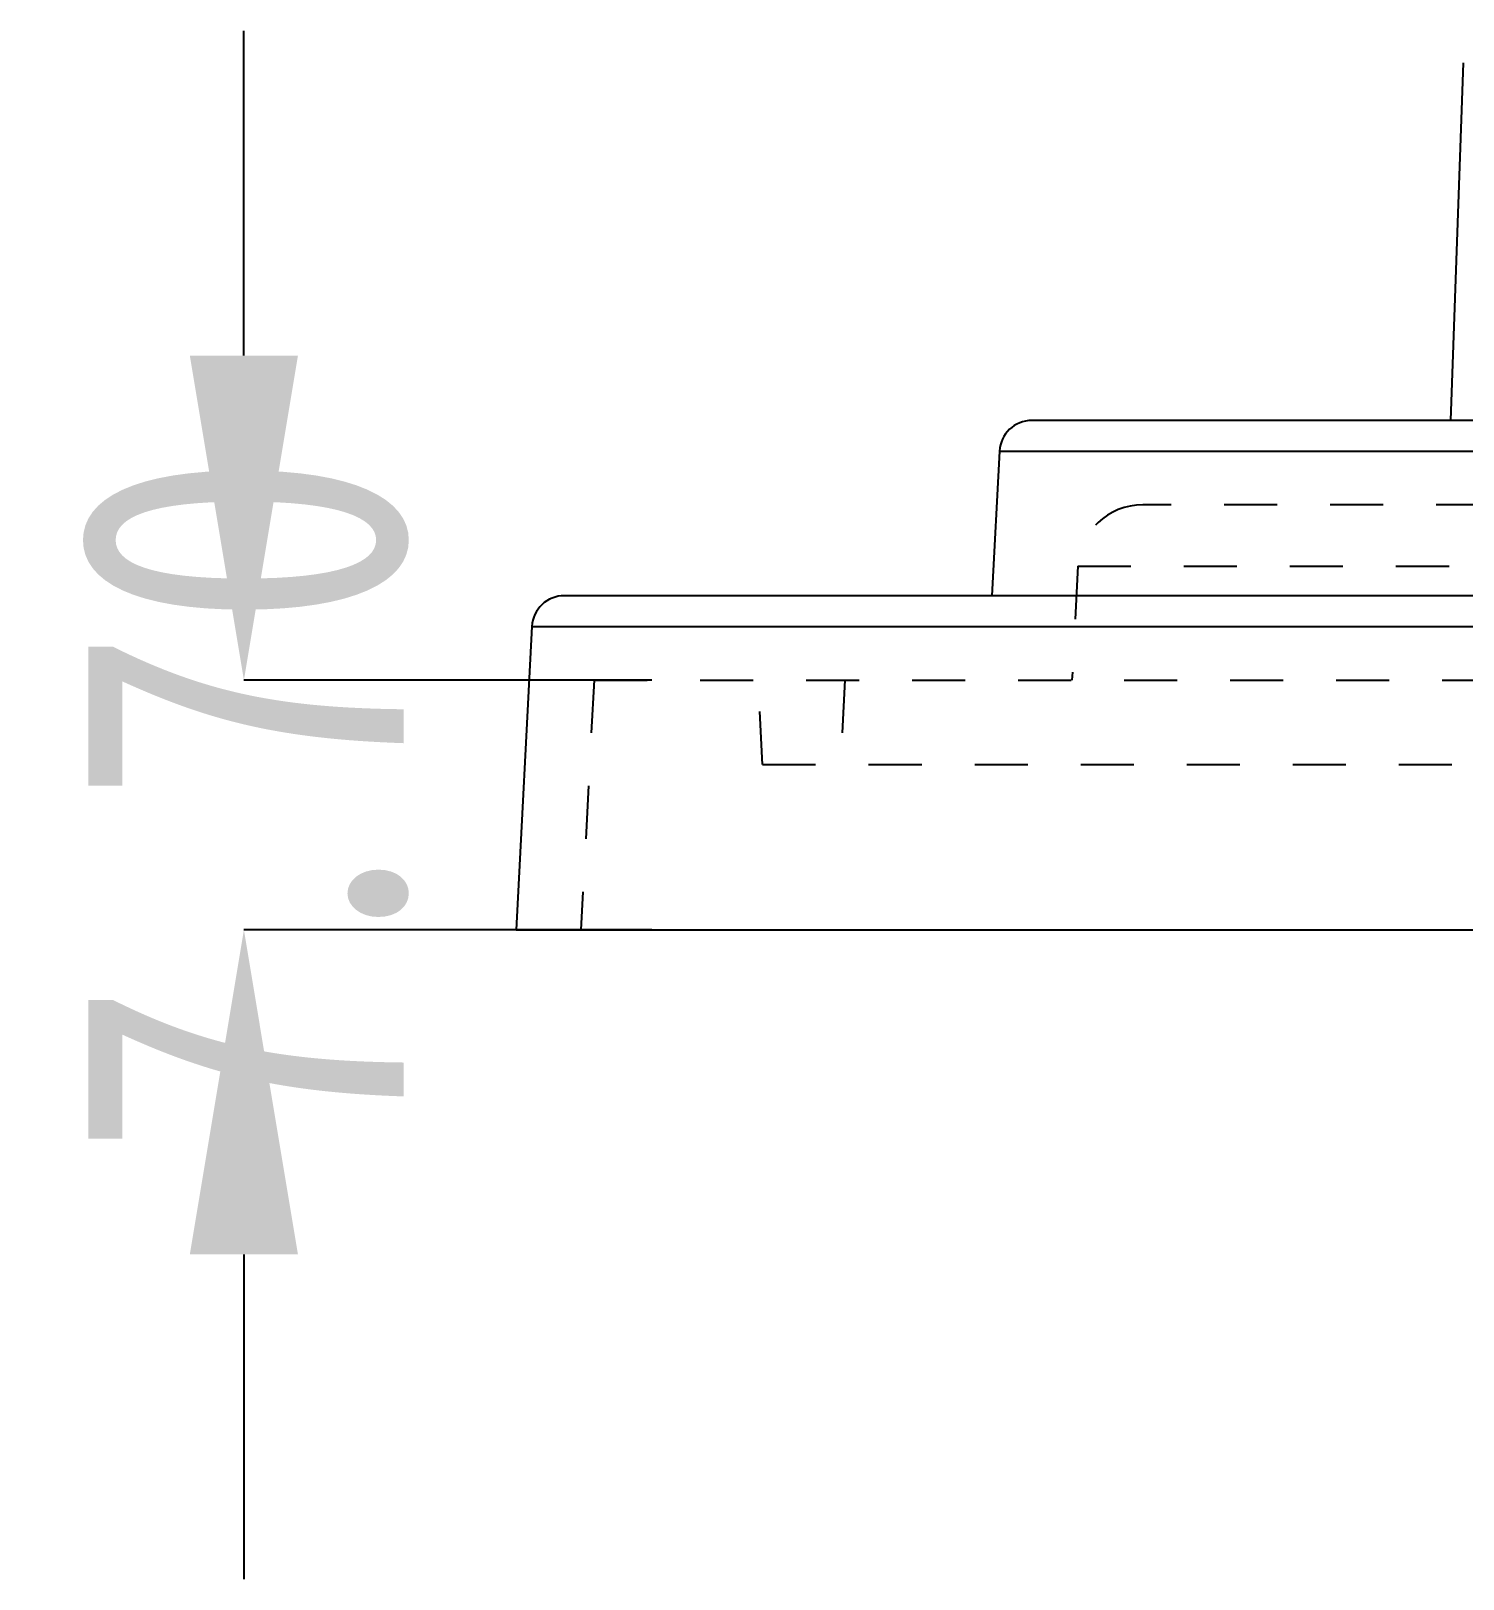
# Model space of a CAD drawing. Header units: millimetres. Extents: x 547 to 3706, y -10485 to 2068.
# Drawn here: x 1120.28 to 1164.41, y 1343.38 to 1391.08 of the extents above; entities that cross this region are included whole.
import ezdxf

# ---------------------------------------------------------------- set-up
doc = ezdxf.new("R2010")
doc.units = ezdxf.units.MM
doc.header["$LTSCALE"] = 16.335
doc.header["$PDMODE"] = 3
doc.header["$PDSIZE"] = 0.3125
doc.linetypes.add('HIDDEN', pattern=[0.2, 0.1, -0.1])
doc.layers.get('0').update_dxf_attribs({"linetype": 'CONTINUOUS'})
doc.layers.get('Defpoints').update_dxf_attribs({"linetype": 'CONTINUOUS'})
doc.layers.add('DEFAULT_2', color=8, linetype='HIDDEN')
doc.styles.get("Standard").update_dxf_attribs({"font": 'txt', "width": 0.8})
doc.dimstyles.new('11', dxfattribs={"dimtxt": 10, "dimasz": 10, "dimexe": 0, "dimexo": 0, "dimgap": 0, "dimtad": 0, "dimzin": 0, "dimdsep": 46, "dimtxsty": 'Standard', "dimcen": 0, "dimclrd": 4, "dimclre": 4, "dimclrt": 6, "dimazin": 0, "dimtfac": 1, "dimtofl": 0, "dimtmove": 0, "dimatfit": 3, "dimfxl": 0, "dimtolj": 1, "dimtzin": 0, "dimarcsym": 0})

# ---------------------------------------------------------------- blocks, each defined once
blk = doc.blocks.new('*D77')
at = {"color": 4, "lineweight": -2}
for p, q in [((1126.842, 1381.084), (1126.842, 1391.084)), ((1139.409, 1371.084), (1126.842, 1371.084)), ((1139.409, 1363.384), (1126.842, 1363.384)), ((1126.842, 1353.384), (1126.842, 1343.384))]:
    blk.add_line(p, q, dxfattribs=at)
at = {"color": 4}
for points in [[(1125.175, 1381.084), (1128.508, 1381.084), (1126.842, 1371.084)], [(1125.175, 1353.384), (1128.508, 1353.384), (1126.842, 1363.384)]]:
    blk.add_solid(points, dxfattribs=at)
at = {"layer": 'Defpoints', "color": 0}
for p in [(1139.409, 1371.084), (1126.842, 1363.384), (1139.409, 1363.384)]:
    blk.add_point(p, dxfattribs=at)
at = {"color": 6, "insert": (1126.842, 1367.234), "char_height": 10, "attachment_point": 5, "rotation": 90}
blk.add_mtext('\\A1;7.70', dxfattribs=at)

msp = doc.modelspace()

# ---------------------------------------------------------------- linework, layer by layer
at = {"color": 7, "linetype": 'Continuous'}
for p, q in [((1164.41, 1390.1), (1164.025, 1379.084)), ((1214.895, 1379.084), (1151.125, 1379.084)), ((1150.125, 1378.136), (1149.892, 1373.684)), ((1150.125, 1378.136), (1179.836, 1378.136)), ((1225.425, 1373.684), (1136.716, 1373.684)), ((1135.717, 1372.736), (1135.227, 1363.384)), ((1135.717, 1372.736), (1167.396, 1372.736)), ((1135.228, 1363.384), (1617.379, 1363.384))]:
    msp.add_line(p, q, dxfattribs=at)
for centre in [(1151.124, 1378.084), (1136.716, 1372.684)]:
    msp.add_arc(centre, 1, 90, 177, dxfattribs=at)
at = {"layer": 'DEFAULT_2', "color": 8, "linetype": 'HIDDEN'}
for p, q in [((1446.174, 1376.484), (1154.54, 1376.484)), ((1152.543, 1374.589), (1152.359, 1371.084)), ((1152.543, 1374.589), (1181.045, 1374.589)), ((1137.631, 1371.084), (1137.227, 1363.384)), ((1137.631, 1371.084), (1548.823, 1371.084)), ((1142.827, 1368.484), (1142.691, 1371.084)), ((1145.363, 1371.084), (1145.227, 1368.484)), ((1142.827, 1368.484), (1543.627, 1368.484))]:
    msp.add_line(p, q, dxfattribs=at)
msp.add_arc((1154.54, 1374.484), 2, 90, 177, dxfattribs=at)

# ---------------------------------------------------------------- dimensions: what is measured, and where the dimension line sits
dim = msp.add_linear_dim(base=(1126.842, 1363.384), p1=(1139.409, 1371.084), p2=(1139.409, 1363.384), angle=90, dimstyle='11')
dim.commit()
dim.dimension.update_dxf_attribs({"geometry": '*D77', "text_midpoint": (1126.842, 1367.234), "dimtype": 160})

doc.saveas('drawing.dxf')
